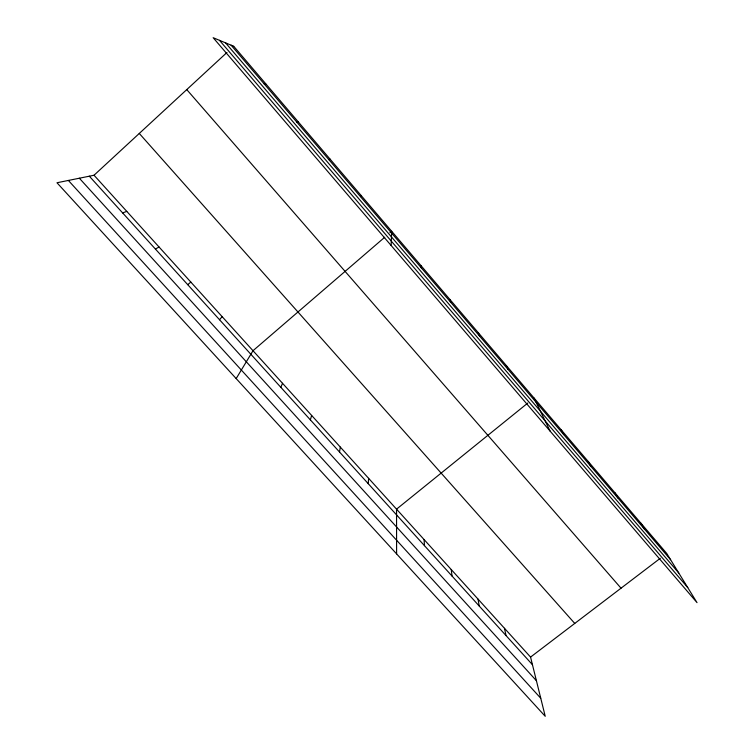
<?xml version="1.0" encoding="UTF-8"?>
<svg xmlns="http://www.w3.org/2000/svg" width="754" height="754" viewBox="0 0 754 754"><rect width="100%" height="100%" fill="white"/><g stroke="black" fill="none" stroke-linecap="round" stroke-linejoin="round"><path stroke-width="1.13" d="M391.137 245.502L391.665 231.271L389.931 232.76M368.235 483.663L368.631 478.347M339.507 452.004L340.327 447.103M310.375 419.893L311.628 415.426M280.827 387.311L282.524 383.296M360.487 196.662L361.034 195.39M236.172 378.583L253.005 350.714L384.738 237.237M219.518 319.724L222.147 316.652M94.033 175.239L530.562 657.092L545.227 716.3L56.974 182.76L94.033 175.239L226.963 52.478M187.708 284.654L190.837 282.09M527.791 403.051L396.547 509.157L396.604 553.888M530.562 657.092L660.287 558.29M328.895 159.669L329.932 158.962M155.409 249.046L159.047 247.001M122.619 212.901L126.785 211.393M296.803 122.101L298.348 121.969M264.202 83.939L266.275 84.401M68.378 180.451L540.75 698.232M79.349 178.217L536.414 680.721M89.321 176.191L532.447 664.698M139.283 133.449L574.755 623.435M186.756 89.603L621.032 588.186M231.092 45.174L670.598 559.713M225.578 42.874L678.788 573.021M219.489 40.339L687.761 587.592M640.9 523.182L644.444 529.101M614.736 492.532L617.922 498.045M588.205 461.467L591.023 466.556M561.306 429.959L563.747 434.624M534.03 398.008L550.09 431.09M506.368 365.605L508.017 369.385M478.309 332.74L479.544 336.048M449.846 299.404L450.656 302.231M504.473 628.289L506.009 635.547M478.036 599.11L479.205 605.999M420.968 265.587L421.345 267.906M451.241 569.534L452.032 576.047M424.078 539.553L424.483 545.679M233.702 46.258L213.156 37.7L697.026 602.644L666.706 553.408L233.702 46.258"/></g></svg>
